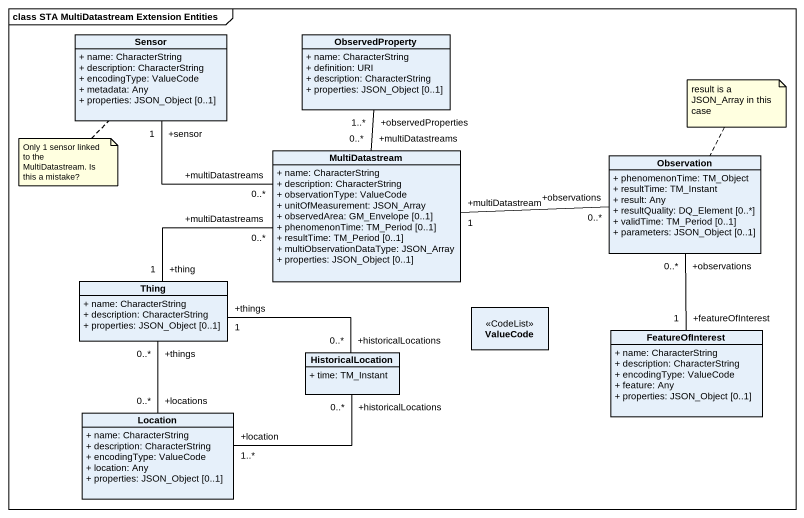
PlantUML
@startuml
mainframe class STA MultiDatastream Extension Entities
hide circle
hide empty members
skinparam classAttributeIconSize 0
class Sensor {
  + name: CharacterString
  + description: CharacterString
  + encodingType: ValueCode
  + metadata: Any
  + properties: JSON_Object [0..1]
}
class ObservedProperty {
  + name: CharacterString
  + definition: URI
  + description: CharacterString
  + properties: JSON_Object [0..1]
}
class MultiDatastream {
  + name: CharacterString
  + description: CharacterString
  + observationType: ValueCode
  + unitOfMeasurement: JSON_Array
  + observedArea: GM_Envelope [0..1]
  + phenomenonTime: TM_Period [0..1]
  + resultTime: TM_Period [0..1]
  + multiObservationDataType: JSON_Array
  + properties: JSON_Object [0..1]
}
class Observation {
  + phenomenonTime: TM_Object
  + resultTime: TM_Instant
  + result: Any
  + resultQuality: DQ_Element [0..*]
  + validTime: TM_Period [0..1]
  + parameters: JSON_Object [0..1]
}
class Thing {
  + name: CharacterString
  + description: CharacterString
  + properties: JSON_Object [0..1]
}
class ValueCode <<CodeList>>
class FeatureOfInterest {
  + name: CharacterString
  + description: CharacterString
  + encodingType: ValueCode
  + feature: Any
  + properties: JSON_Object [0..1]
}
class HistoricalLocation {
  + time: TM_Instant
}
class Location {
  + name: CharacterString
  + description: CharacterString
  + encodingType: ValueCode
  + location: Any
  + properties: JSON_Object [0..1]
}
MultiDatastream "+multiDatastreams\n0..*" -up- "+sensor\n1" Sensor
MultiDatastream "+multiDatastreams\n0..*" -up- "+observedProperties\n1..*" ObservedProperty
MultiDatastream "+multiDatastream\n1" -right- "+observations\n0..*" Observation
MultiDatastream "+multiDatastreams\n0..*" -left- "+thing\n1" Thing
Observation "+observations\n0..*" -- "+featureOfInterest\n1" FeatureOfInterest
Thing "+things\n1" -right- "+historicalLocations\n0..*" HistoricalLocation
Thing "+things\n0..*" -- "+locations\n0..*" Location
Location "+location\n1..*" -right- "+historicalLocations\n0..*" HistoricalLocation
note top of Observation : result is a JSON_Array in this case
note bottom of Sensor : Only 1 sensor linked to the MultiDatastream. Is this a mistake?
@enduml
